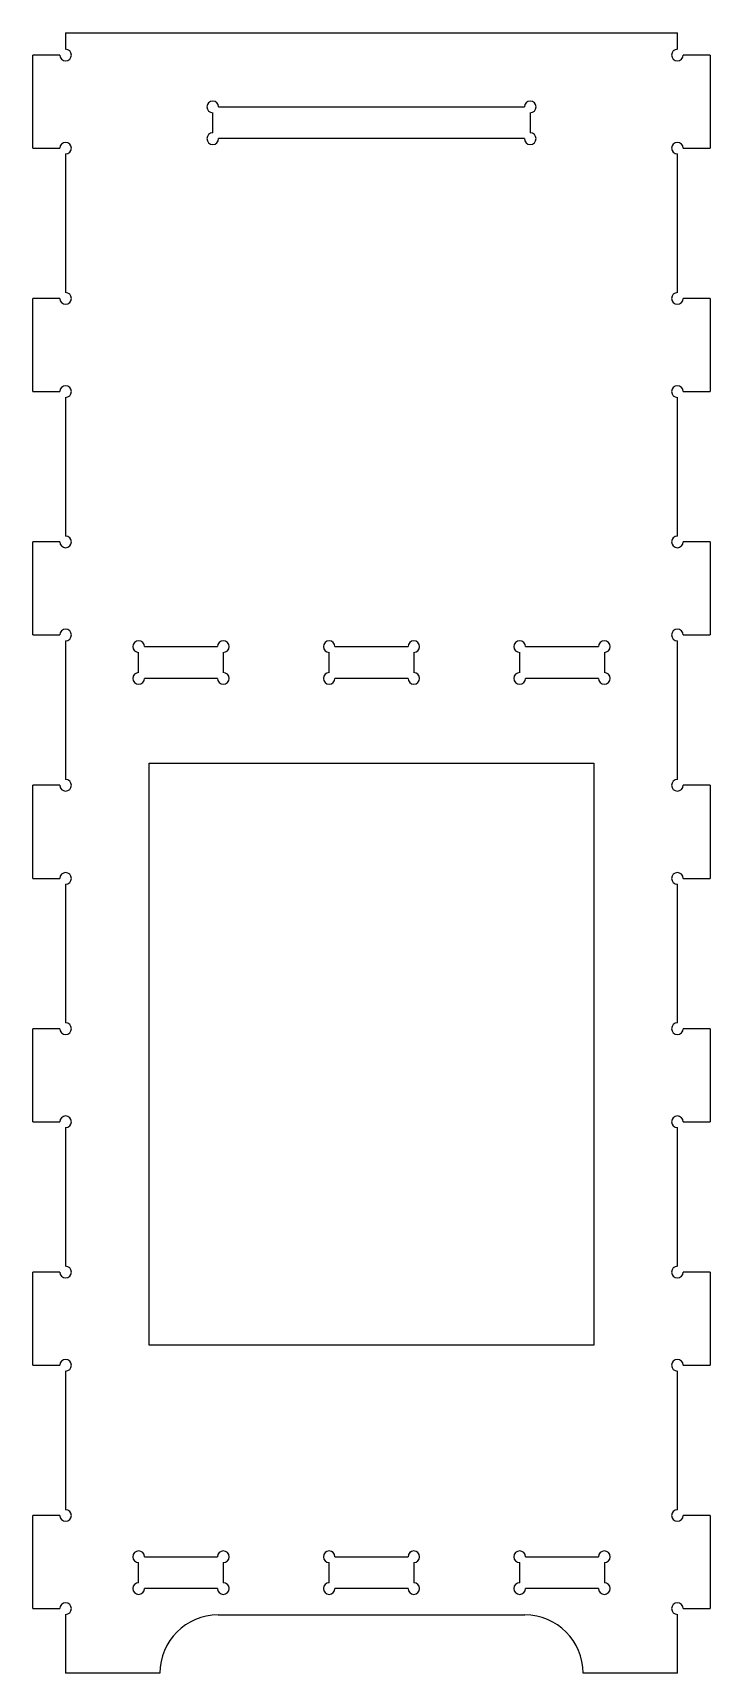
# Model space of a CAD drawing. Header units: millimetres. Extents: x -32 to 32, y -8 to 147.
import ezdxf

# ---------------------------------------------------------------- set-up
doc = ezdxf.new("R2010")
doc.units = ezdxf.units.MM

msp = doc.modelspace()

# ---------------------------------------------------------------- linework, layer by layer
for p, q in [((-28.9, 147), (28.9, 147)), ((-28.9, 147), (-28.9, 145.45)), ((28.9, 145.45), (28.9, 147)), ((-29.45, 144.9), (-32, 144.9)), ((-32, 136.1), (-32, 144.9)), ((32, 144.9), (29.45, 144.9)), ((32, 144.9), (32, 136.1)), ((-14.45, 140), (14.45, 140)), ((-15, 137.55), (-15, 139.45)), ((15, 139.45), (15, 137.55)), ((14.45, 137), (-14.45, 137)), ((-32, 136.1), (-29.45, 136.1)), ((-28.9, 135.55), (-28.9, 122.45)), ((28.9, 122.45), (28.9, 135.55)), ((29.45, 136.1), (32, 136.1)), ((-32, 113.1), (-32, 121.9)), ((-29.45, 121.9), (-32, 121.9)), ((32, 121.9), (29.45, 121.9)), ((32, 121.9), (32, 113.1)), ((-32, 113.1), (-29.45, 113.1)), ((-28.9, 112.55), (-28.9, 99.45)), ((28.9, 99.45), (28.9, 112.55)), ((29.45, 113.1), (32, 113.1)), ((-32, 90.1), (-32, 98.9)), ((-29.45, 98.9), (-32, 98.9)), ((32, 98.9), (29.45, 98.9)), ((32, 98.9), (32, 90.1)), ((-32, 90.1), (-29.45, 90.1)), ((29.45, 90.1), (32, 90.1)), ((-28.9, 89.55), (-28.9, 76.45)), ((-22, 86.55), (-22, 88.45)), ((-21.45, 89), (-14.55, 89)), ((-14, 88.45), (-14, 86.55)), ((-4, 86.55), (-4, 88.45)), ((-3.45, 89), (3.45, 89)), ((4, 88.45), (4, 86.55)), ((14, 86.55), (14, 88.45)), ((14.55, 89), (21.45, 89)), ((22, 88.45), (22, 86.55)), ((28.9, 76.45), (28.9, 89.55)), ((-14.55, 86), (-21.45, 86)), ((3.45, 86), (-3.45, 86)), ((21.45, 86), (14.55, 86)), ((-21, 23), (-21, 78)), ((-21, 78), (21, 78)), ((21, 78), (21, 23)), ((-32, 67.1), (-32, 75.9)), ((-29.45, 75.9), (-32, 75.9)), ((32, 75.9), (29.45, 75.9)), ((32, 75.9), (32, 67.1)), ((-32, 67.1), (-29.45, 67.1)), ((29.45, 67.1), (32, 67.1)), ((-28.9, 66.55), (-28.9, 53.45)), ((28.9, 53.45), (28.9, 66.55)), ((-32, 44.1), (-32, 52.9)), ((-29.45, 52.9), (-32, 52.9)), ((32, 52.9), (29.45, 52.9)), ((32, 52.9), (32, 44.1)), ((-32, 44.1), (-29.45, 44.1)), ((-28.9, 43.55), (-28.9, 30.45)), ((28.9, 30.45), (28.9, 43.55)), ((29.45, 44.1), (32, 44.1)), ((-32, 21.1), (-32, 29.9)), ((-29.45, 29.9), (-32, 29.9)), ((32, 29.9), (29.45, 29.9)), ((32, 29.9), (32, 21.1)), ((21, 23), (-21, 23)), ((-32, 21.1), (-29.45, 21.1)), ((-28.9, 20.55), (-28.9, 7.45)), ((28.9, 7.45), (28.9, 20.55)), ((29.45, 21.1), (32, 21.1)), ((-32, -1.9), (-32, 6.9)), ((-29.45, 6.9), (-32, 6.9)), ((32, 6.9), (29.45, 6.9)), ((32, 6.9), (32, -1.9)), ((-22, 0.55), (-22, 2.45)), ((-21.45, 3), (-14.55, 3)), ((-14, 2.45), (-14, 0.55)), ((-4, 0.55), (-4, 2.45)), ((-3.45, 3), (3.45, 3)), ((4, 2.45), (4, 0.55)), ((14, 0.55), (14, 2.45)), ((14.55, 3), (21.45, 3)), ((22, 2.45), (22, 0.55)), ((-14.55, 0), (-21.45, 0)), ((3.45, 0), (-3.45, 0)), ((21.45, 0), (14.55, 0)), ((-32, -1.9), (-29.45, -1.9)), ((-28.9, -2.45), (-28.9, -8)), ((-14.5, -2.5), (14.5, -2.5)), ((28.9, -8), (28.9, -2.45)), ((29.45, -1.9), (32, -1.9)), ((-20, -8), (-28.9, -8)), ((28.9, -8), (20, -8))]:
    msp.add_line(p, q)
for centre, radius, start, end in [((-28.9, 144.9), 0.55, 180, 360), ((-28.9, 144.9), 0.55, 0, 90), ((28.9, 144.9), 0.55, 90, 360), ((-15, 140), 0.55, 0, 270), ((15, 140), 0.55, 0, 180), ((15, 140), 0.55, 270, 360), ((-28.9, 136.1), 0.55, 0, 180), ((-15, 137), 0.55, 90, 360), ((15, 137), 0.55, 180, 360), ((15, 137), 0.55, 0, 90), ((28.9, 136.1), 0.55, 0, 270), ((-28.9, 136.1), 0.55, 270, 360), ((-28.9, 121.9), 0.55, 180, 360), ((-28.9, 121.9), 0.55, 0, 90), ((28.9, 121.9), 0.55, 90, 360), ((-28.9, 113.1), 0.55, 0, 180), ((28.9, 113.1), 0.55, 0, 270), ((-28.9, 113.1), 0.55, 270, 360), ((-28.9, 98.9), 0.55, 0, 90), ((28.9, 98.9), 0.55, 90, 360), ((-28.9, 98.9), 0.55, 180, 360), ((-28.9, 90.1), 0.55, 0, 180), ((-28.9, 90.1), 0.55, 270, 360), ((28.9, 90.1), 0.55, 0, 270), ((-22, 89), 0.55, 0, 270), ((-14, 89), 0.55, 0, 180), ((-14, 89), 0.55, 270, 360), ((-4, 89), 0.55, 0, 270), ((4, 89), 0.55, 0, 180), ((4, 89), 0.55, 270, 360), ((14, 89), 0.55, 0, 270), ((22, 89), 0.55, 0, 180), ((22, 89), 0.55, 270, 360), ((-22, 86), 0.55, 90, 360), ((-14, 86), 0.55, 180, 360), ((-14, 86), 0.55, 0, 90), ((-4, 86), 0.55, 90, 360), ((4, 86), 0.55, 180, 360), ((4, 86), 0.55, 0, 90), ((14, 86), 0.55, 90, 360), ((22, 86), 0.55, 180, 360), ((22, 86), 0.55, 0, 90), ((-28.9, 75.9), 0.55, 0, 90), ((28.9, 75.9), 0.55, 90, 360), ((-28.9, 75.9), 0.55, 180, 360), ((-28.9, 67.1), 0.55, 0, 180), ((-28.9, 67.1), 0.55, 270, 360), ((28.9, 67.1), 0.55, 0, 270), ((-28.9, 52.9), 0.55, 180, 360), ((-28.9, 52.9), 0.55, 0, 90), ((28.9, 52.9), 0.55, 90, 360), ((-28.9, 44.1), 0.55, 0, 180), ((-28.9, 44.1), 0.55, 270, 360), ((28.9, 44.1), 0.55, 0, 270), ((-28.9, 29.9), 0.55, 180, 360), ((-28.9, 29.9), 0.55, 0, 90), ((28.9, 29.9), 0.55, 90, 360), ((-28.9, 21.1), 0.55, 0, 180), ((-28.9, 21.1), 0.55, 270, 360), ((28.9, 21.1), 0.55, 0, 270), ((-28.9, 6.9), 0.55, 180, 360), ((-28.9, 6.9), 0.55, 0, 90), ((28.9, 6.9), 0.55, 90, 360), ((-22, 3), 0.55, 0, 270), ((-14, 3), 0.55, 0, 180), ((-4, 3), 0.55, 0, 270), ((4, 3), 0.55, 0, 180), ((14, 3), 0.55, 0, 270), ((22, 3), 0.55, 0, 180), ((-14, 3), 0.55, 270, 360), ((4, 3), 0.55, 270, 360), ((22, 3), 0.55, 270, 360), ((-22, 0), 0.55, 90, 360), ((-14, 0), 0.55, 180, 360), ((-14, 0), 0.55, 0, 90), ((-4, 0), 0.55, 90, 360), ((4, 0), 0.55, 180, 360), ((4, 0), 0.55, 0, 90), ((14, 0), 0.55, 90, 360), ((22, 0), 0.55, 180, 360), ((22, 0), 0.55, 0, 90), ((-28.9, -1.9), 0.55, 0, 180), ((28.9, -1.9), 0.55, 0, 270), ((-28.9, -1.9), 0.55, 270, 360), ((-14.5, -8), 5.5, 90, 180), ((14.5, -8), 5.5, 0, 90)]:
    msp.add_arc(centre, radius, start, end)

doc.saveas('drawing.dxf')
